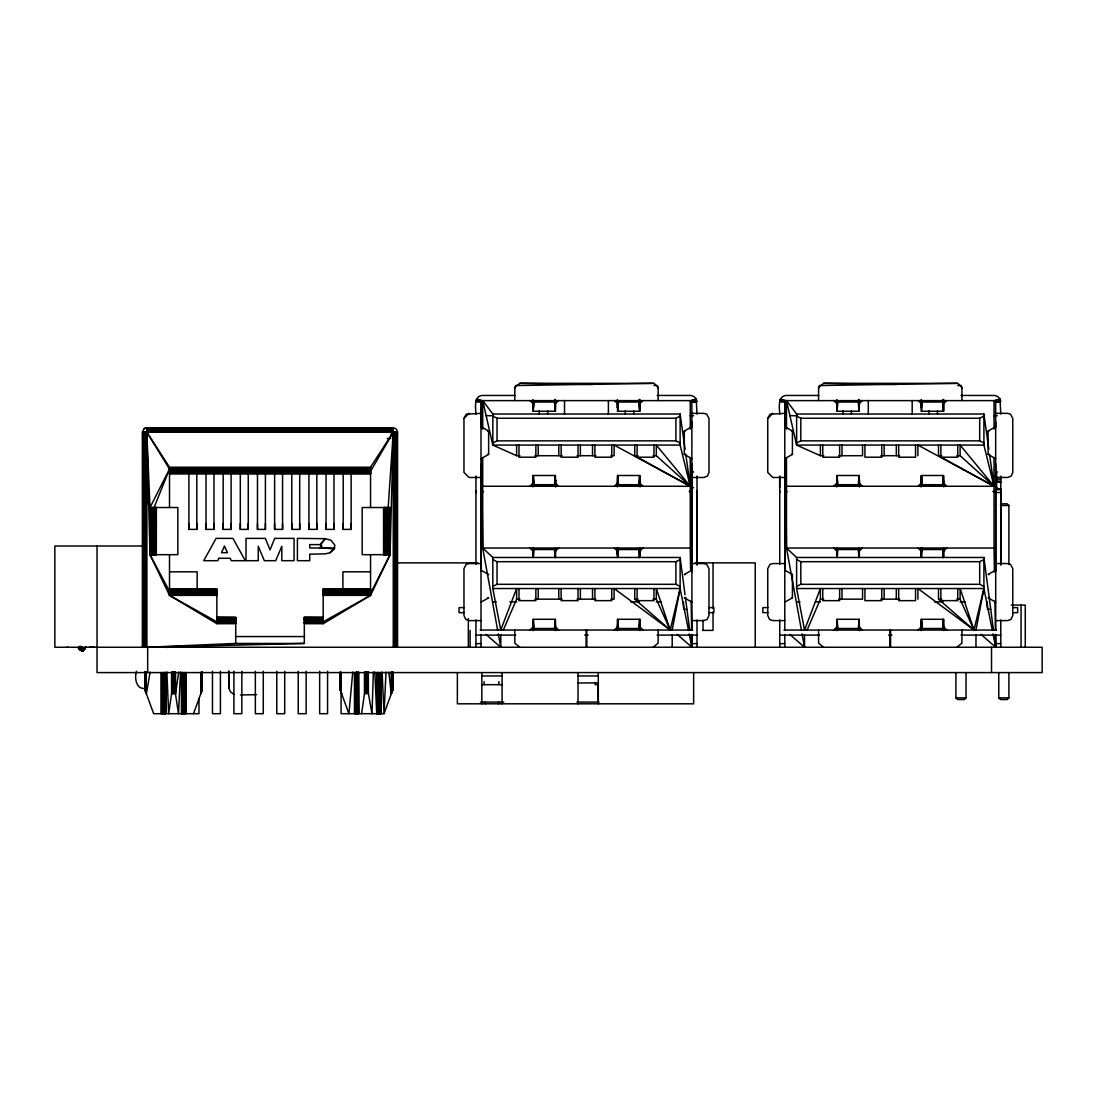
<?xml version="1.0" encoding="UTF-8"?>
<svg xmlns="http://www.w3.org/2000/svg" width="1097" height="1097" viewBox="0 0 1097 1097"><rect width="100%" height="100%" fill="white"/><g stroke="black" fill="none" stroke-linecap="round" stroke-linejoin="round"><path stroke-width="1.5" d="M142.816 432.081L142.679 647.257L142.583 432.081M145.119 671.734L145.106 690.26L153.649 713.694L198.982 713.694L198.982 698.432M196.816 473.671L196.816 529.398L188.89 529.398L188.89 473.671M213.97 473.671L213.97 529.398L206.03 529.398L206.03 473.671M231.11 473.671L231.11 529.398L223.185 529.398L223.185 473.671M248.265 473.671L248.265 529.398L240.325 529.398L240.325 473.671M265.405 473.671L265.405 529.398L257.48 529.398L257.48 473.671M282.56 473.671L282.56 529.398L274.62 529.398L274.62 473.671M299.7 473.671L299.7 529.398L291.775 529.398L291.775 473.671M316.841 473.671L316.841 529.398L308.915 529.398L308.915 473.671M333.995 473.671L333.995 529.398L326.056 529.398L326.056 473.671M340.975 691.892L340.358 671.967L340.372 690.26L341.661 693.811M351.136 473.671L351.136 529.398L343.21 529.398L343.21 473.671M392.63 690.136L392.603 671.94L392.63 690.136L391.272 693.811L388.873 672.091M475.947 492.608L475.947 490.743M481.007 570.865L481.007 463.812M481.007 427.09L481.007 413.35L466.198 414.2L463.962 418.41L463.962 472.423L469.022 477.483L481.007 477.483M691.933 571.619L691.933 463.812M691.933 427.09L691.933 421.618M697.006 565.174L697.006 490.743M779.734 492.608L779.734 490.743M784.794 570.865L784.794 463.812M784.794 427.09L784.794 413.35L769.971 414.2L767.749 418.41L767.749 472.423L772.809 477.483L784.794 477.483M995.719 571.619L995.719 463.812M995.719 427.09L995.719 421.618M1000.779 565.174L1000.779 490.743M145.161 671.611L145.106 690.301L145.078 671.666M201.999 671.995L202.054 690.232L202.054 671.995L202.054 690.232L193.511 713.694M340.413 671.995L340.509 690.603L341.002 672.146M392.013 671.926L391.986 691.85L391.629 671.926M145.353 680.894L145.311 690.808L145.202 671.913M175.342 672.173L175.246 692.33L178.496 713.694L180.525 672.036M366.933 671.967L366.864 690.232L368.386 693.441L372.006 713.694L373.378 672.036M392.548 672.104L392.493 690.534L384.046 713.694L341.085 713.694L341.085 689.944M165.949 672.557L165.702 713.694L165.702 672.557M166.867 672.036L168.664 713.694L171.571 693.811L173.326 690.164L173.449 671.94M174.642 672.214L174.505 690.699L175.246 692.33L171.914 692.33M361.571 713.694L364.478 693.811L366.165 690.205L366.275 671.954M145.407 671.913L145.243 690.603L146.395 693.811L150.083 672.091M146.024 692.797L145.915 671.693M172.284 672.214L172.654 690.699L172.805 672.214M174.354 672.214L174.505 690.699L173.792 690.164L173.998 671.94M340.646 691.041L340.824 672.379M367.81 691.453L368.043 671.762M173.257 672.05L172.956 690.397L172.956 672.05M366.096 672.077L365.795 690.438L365.795 672.077M174.78 691.137L173.326 690.164L173.765 671.94M304.322 623.699L323.19 623.699L370.553 595.383L390.066 554.671L393.261 432.081L370.553 467.226L370.553 507.527M533.677 629.513L533.197 619.284L532.854 630.46M618.05 629.513L617.584 619.284L639.757 619.284L640.086 630.46M639.126 399.335L639.757 411.252L640.086 400.076M837.45 629.513L836.984 619.284L859.157 619.284L859.486 630.46M858.526 399.335L859.157 411.252L859.486 400.076M921.837 485.724L921.357 475.495L943.543 475.495L943.873 486.67M921.837 629.513L921.357 619.284L943.543 619.284L943.873 630.46M942.913 399.335L943.543 411.252L943.873 400.076M533.06 630.117L533.361 620.052L534.102 628.499L554.451 628.499L555.37 619.284L555.713 630.46M555.507 400.419L555.37 411.252L555.507 400.021L555.713 403.422L558.579 400.528M617.446 630.117L617.748 620.052L618.489 628.499L638.838 628.499L639.757 619.284M642.965 400.528L640.086 403.422L639.894 400.021L639.578 410.484L638.838 402.037L618.489 402.037L617.584 411.252L639.757 411.252M836.846 630.117L837.148 620.052L837.889 628.499L858.238 628.499L859.157 619.284M862.365 400.528L859.486 403.422L859.294 400.021L858.978 410.484L858.238 402.037L837.889 402.037L836.984 411.252L859.157 411.252M921.233 486.328L921.535 476.263L922.275 484.709L942.625 484.709L943.434 475.687M921.233 630.117L921.535 620.052L922.275 628.499L942.625 628.499L943.543 619.284M946.738 400.528L943.873 403.422L943.667 400.021L943.365 410.484L942.625 402.037L922.275 402.037L921.398 411.183M533.389 557.482L534.102 549.542L554.451 549.542L555.164 557.482L554.89 548.527M617.776 557.482L618.489 549.542L638.838 549.542L639.551 557.482L639.277 548.527M837.176 557.482L837.889 549.542L858.238 549.542L858.951 557.482L858.677 548.527M921.562 557.482L922.275 549.542L942.625 549.542L943.338 557.482L943.063 548.527M385.993 672.036L384.046 713.694L382.085 672.036M532.854 486.67L533.197 475.495L555.37 475.495L555.713 486.67M617.241 486.67L617.584 475.495L639.757 475.495L640.086 486.67M617.241 630.46L617.542 619.311M836.641 486.67L836.984 475.495L859.157 475.495L859.486 486.67M836.641 630.46L836.942 619.311M921.027 486.67L921.329 475.522M921.027 630.46L921.329 619.311M555.164 557.482L555.507 547.924L555.576 557.482M639.551 557.482L639.894 547.924L639.962 557.482M858.951 557.482L859.294 547.924L859.362 557.482M943.338 557.482L943.667 547.924L943.735 557.482M555.507 486.725L555.713 483.324L558.579 486.259M555.507 630.528L555.713 627.114L558.579 630.048M639.894 486.725L640.086 483.324L642.965 486.259M639.894 630.528L640.086 627.114L642.965 630.048M859.294 486.725L859.486 483.324L862.365 486.259M859.294 630.528L859.486 627.114L862.365 630.048M943.667 486.725L943.873 483.324L946.738 486.259M943.667 630.528L943.873 627.114L946.738 630.048M514.767 400.528L514.836 387.364L519.827 383.306L654.127 383.374L658.118 387.364L658.186 400.528M532.923 555.109L533.06 547.924L532.991 557.482M617.309 555.109L617.446 547.924L617.378 557.482M818.554 400.528L818.609 387.364L823.614 383.306L957.914 383.374L961.904 387.364L961.973 400.528M836.709 555.109L836.846 547.924L836.778 557.482M921.096 555.109L921.233 547.924L921.165 557.482M533.06 486.328L533.197 475.495M617.446 486.328L617.584 475.495M836.846 486.328L836.984 475.495M554.89 485.724L555.37 475.495M554.89 629.513L555.205 620.052L555.507 630.117M639.277 485.724L639.716 475.563M639.277 629.513L639.578 620.052L639.894 630.117M858.677 485.724L859.116 475.563M858.677 629.513L858.978 620.052L859.294 630.117M943.063 485.724L943.365 476.263L943.667 486.328M943.063 629.513L943.365 620.052L943.667 630.117M533.704 400.501L533.197 411.252L555.37 411.252M533.704 548.006L532.895 553.395M618.091 400.501L617.542 411.224M618.091 548.006L617.268 553.395M837.491 400.501L836.942 411.224M837.491 548.006L836.668 553.395M921.878 400.501L921.357 411.252L943.543 411.252M921.878 548.006L921.055 553.395M352.754 672.036L348.915 713.694L341.181 692.522L341.524 693.441M171.571 672.091L171.571 693.811L175.547 693.811L178.729 672.091M320.831 547.76L321.572 545.662L320.53 544.688L325.315 538.682L330.992 540.259L334.804 545.086L334.297 549.103L329.978 552.751L325.315 553.862L309.724 554.177L309.724 560.69L297.41 560.69L297.41 538.38L325.315 538.682L320.05 544.619L309.724 544.619L309.724 547.965L334.667 548.061M672.187 630.048L680.126 588.527L680.126 557.482L492.827 557.482L482.694 548.034L481.652 458.148M975.973 630.048L983.913 588.527L983.913 557.482L796.614 557.482L786.48 548.034L785.438 458.148M610.81 599.168L614.128 599.168L614.128 588.527L670.198 630.048L680.126 588.527L492.827 588.527L492.827 557.482M917.915 599.168L917.915 588.527L973.985 630.048L983.913 588.527L796.614 588.527L796.614 557.482M391.752 692.495L391.41 693.441L391.026 690.123M514.767 388.365L515.604 385.541L653.126 383.306M818.554 388.365L819.39 385.541L956.899 383.306M555.397 481.295L555.672 480.143L555.507 486.328M639.784 481.295L640.058 480.143L639.894 486.328M859.184 481.295L859.458 480.143L859.294 486.328M943.502 480.651L943.571 481.295M200.737 693.811L201.437 691.85M503.317 630.048L516.618 599.168L516.618 588.527L500.753 630.048L492.827 588.527M807.104 630.048L820.405 599.168L820.405 588.527L804.54 630.048L796.614 588.527M515.014 395.455L482.022 395.455C473.397 396.565 475.728 408.564 475.947 414.131M818.801 395.455L785.809 395.455C777.183 396.565 779.514 408.564 779.734 414.131M533.197 411.252L534.102 402.037L554.451 402.037L555.205 410.484L554.739 399.335M390.066 554.671L362.175 554.671L362.175 507.527L390.066 507.527L390.066 554.671L370.553 593.532L323.19 593.532M81.48 647.161L84.112 649.259L79.766 646.586C76.296 650.644 85.072 652.825 85.731 647.257L85.731 646.558M481.007 426.719L488.631 430.998L488.631 454.391L481.007 458.683M784.794 426.719L792.418 430.998L792.418 454.391L784.794 458.683M784.794 602.13L792.418 597.851L792.418 574.458L784.794 570.166M691.933 458.683L684.309 454.391L684.309 430.998L691.933 426.719M995.719 458.683L988.095 454.391L988.095 430.998L995.719 426.719M320.05 547.965L321.668 545.963L320.05 544.619M329.978 552.751L331.911 550.639M529.988 486.259L532.854 483.324L533.06 486.725M614.375 486.259L617.241 483.324L617.446 486.725M529.988 630.048L532.854 627.114L533.06 630.528M614.375 630.048L617.241 627.114L617.446 630.528M833.775 486.259L836.641 483.324L836.846 486.725M918.162 486.259L921.027 483.324L921.233 486.725M833.775 630.048L836.641 627.114L836.846 630.528M918.162 630.048L921.027 627.114L921.233 630.528M555.713 550.927L558.579 548.034M640.086 550.927L642.965 548.034M859.486 550.927L862.365 548.034M943.873 550.927L946.738 548.034M397.553 647.257L397.553 432.081L396.579 429.352L393.672 427.803L146.354 427.803L144.064 428.735L142.514 431.642L142.514 647.257M463.962 418.41L469.022 413.35M767.749 418.41L772.809 413.35M966.032 672.557L966.032 697.857L964.345 699.543L957.599 699.543L955.912 697.857L955.912 672.557M1008.897 672.557L1008.897 697.857L1007.211 699.543L1000.464 699.543L998.777 697.857L998.777 672.557M653.126 647.257L658.118 643.185L658.186 630.048M956.899 647.257L961.904 643.185L961.973 630.048M144.064 428.735L146.354 427.803M488.631 430.998L487.891 431.272M684.309 454.391L685.049 454.131M792.418 430.998L791.677 431.272M988.095 454.391L988.836 454.131M792.418 574.458L791.677 574.732M370.553 554.671L370.553 595.383L323.19 621.807L304.322 621.807M481.007 602.13L488.631 597.851L487.891 597.577M691.933 570.166L684.309 574.458L685.049 574.732M995.719 570.166L988.164 574.362L988.836 574.732M492.827 416.12L497.037 418.245L675.903 418.245L680.126 416.12M492.827 559.566L497.037 561.691L675.903 561.691L680.126 559.566M796.614 416.12L800.824 418.245L979.69 418.245L983.913 416.12M796.614 559.566L800.824 561.691L979.69 561.691L983.913 559.566M532.895 403.902L533.06 400.021L532.923 408.015L533.156 403.765M617.268 403.902L617.446 400.021L617.309 408.015L617.542 403.765M836.668 403.902L836.846 400.021L836.709 408.015L836.942 403.765M921.055 403.902L921.233 400.021L921.096 408.015L921.329 403.765M492.827 442.955L497.037 440.857L675.903 440.857L680.126 442.955M492.827 586.401L497.037 584.317L675.903 584.317L680.126 586.401M796.614 442.955L800.824 440.857L979.69 440.857L983.913 442.955M796.614 586.401L800.824 584.317L979.69 584.317L983.913 586.401M689.41 491.662L690.246 491.319L689.41 491.483M993.196 491.662L994.033 491.319L993.196 491.483M167.183 647.504L166.072 647.257M697.006 414.131L696.225 399.006L690.918 400.624L482.022 400.624L476.455 399.61L481.61 400.899L476.729 399.006M1000.779 414.131L1000.011 399.006L994.705 400.624L785.809 400.624L780.241 399.61L785.397 400.899L780.502 399.006M145.147 428.104L146.792 427.803L146.792 647.257L304.322 643.445L304.322 617.254L323.19 617.296M487.891 574.732L488.631 574.458L481.007 570.166M256.424 694.648L240.49 694.991M693.523 471.847L691.933 472.121L692.81 472.176M997.31 471.847L995.719 472.121L996.597 472.176L996.597 487.479L995.719 487.534L997.31 487.808M691.933 402.174L697.006 401.529C690.575 402.818 689.067 399.555 696.499 399.61L691.329 400.899L696.897 400.858L691.864 401.708L691.933 630.048M995.719 402.174L1000.779 401.529C994.362 402.818 992.854 399.555 1000.272 399.61L995.116 400.899L1000.683 400.858L995.651 401.708L995.719 630.048M685.858 597.481L684.309 597.851L691.933 602.13M989.645 597.481L988.095 597.851L995.719 602.13M89.447 647.257L94.452 646.682M368.318 671.913L368.386 693.441L364.478 693.811L364.478 672.091M368.057 692.056L364.807 692.358L368.386 693.441M692.81 487.479L691.933 487.534L693.523 487.808M146.792 647.257L235.732 643.445L304.322 643.445M578.037 682.992L598.29 682.855M995.719 489.358L1000.779 489.235M995.719 492.539L1000.779 492.498M657.172 395.455L690.918 395.455L694.031 396.579L696.225 399.006M960.958 395.455L994.705 395.455L997.817 396.579L1000.011 399.006M691.933 413.35L703.917 413.35L706.756 414.2L708.977 418.41L708.977 472.423L707.538 476.002L703.917 477.483L691.933 477.483M995.719 413.35L1007.704 413.35L1010.543 414.2L1012.764 418.41L1012.764 472.423L1011.311 476.002L1007.704 477.483L995.719 477.346M482.694 429.105L482.694 400.528L492.827 414.022L680.126 414.022L685.063 449.304M786.48 429.105L786.48 400.528L796.614 414.022L983.913 414.022L988.85 449.304M486.108 415.708L493.088 415.708M690.15 415.708L693.578 415.708M789.895 415.708L796.861 415.708M993.937 415.708L997.351 415.708M146.792 427.967L393.261 427.967M146.792 428.296L393.261 428.296M146.792 428.735L393.261 428.735M146.792 429.352L393.261 429.352M146.792 429.681L393.261 429.681M146.792 430.435L393.261 430.435M146.792 430.833L393.261 430.833M146.792 431.642L393.261 431.642M142.514 432.081L397.553 432.081M390.71 434.206L397.553 434.206M387.282 438.498L390.71 438.498M482.694 486.259L690.246 486.259L680.126 445.08L492.827 445.08L482.694 400.528M786.48 486.259L994.033 486.259L983.913 445.08L796.614 445.08L786.48 400.528M492.827 414.022L492.827 445.08L516.618 455.708L519.937 455.708M534.897 455.708L562.103 455.708M577.063 455.708L595.849 455.708M610.81 455.708L614.128 455.708L614.128 445.08L690.246 486.259L685.776 454.336M634.724 445.08L634.724 455.708L638.043 455.708M653.003 455.708L656.321 455.708L690.246 486.259L634.724 455.708M796.614 414.022L796.614 445.08L820.405 455.708L823.724 455.708M838.684 455.708L862.557 455.708L862.557 445.08M880.836 455.708L899.636 455.708M938.511 445.08L938.511 455.708L941.829 455.708M956.79 455.708L960.108 455.708L994.033 486.259L989.563 454.336M235.732 623.699L216.863 623.699L169.514 595.383L150.001 554.671L146.792 432.081L169.514 467.226L370.553 467.226M169.514 467.857L370.553 467.857M169.514 468.474L370.553 468.474M370.553 469.077L169.514 469.077L146.792 432.081L150.001 507.527L150.001 554.671L169.514 591.297L216.863 591.297M169.514 469.681L370.553 469.681M169.514 470.256L370.553 470.256M169.514 470.805L370.553 470.805M169.514 471.299L370.553 471.299L393.261 432.081L388.173 507.527L388.173 554.671M169.514 471.779L370.553 471.779M169.514 472.176L370.553 472.176M169.514 472.56L370.553 472.56M169.514 472.889L370.553 472.889M169.514 473.164L370.553 473.164M169.514 473.369L370.553 473.369M995.719 477.881L1000.779 477.881M995.719 479.842L1000.779 479.842M995.719 481.775L1000.779 481.775M995.719 482.31L1000.779 482.31M995.719 489.029L1000.779 489.029M995.719 489.605L1000.779 489.605M1000.464 503.811L1007.211 503.811L1008.897 505.498L1008.897 564.571M1000.464 505.498L1008.897 505.498M142.994 546.004L54.85 546.004L54.85 647.257L1042.15 647.257L1042.15 672.584L97.043 672.584L97.043 546.004M482.694 457.682L482.694 548.034L690.246 548.034L690.63 570.275M786.48 457.682L786.48 548.034L994.033 548.034L994.444 571.976M150.001 554.671L177.851 554.671L177.851 507.527L150.001 507.527L169.514 469.077L154.087 507.527L154.087 554.671M395.77 562.884L477.428 562.884M695.306 562.884L755.243 562.884L755.243 647.257M481.007 563.556L469.022 563.556L466.198 564.393L463.962 568.616L463.962 615.54L465.786 619.421L469.022 620.6L481.007 620.6M691.933 563.556L703.917 563.556L706.756 564.393L708.977 568.616L708.977 615.54L707.154 619.421L703.917 620.6L691.933 620.6M784.794 563.556L772.809 563.556L769.971 564.393L767.749 568.616L767.749 615.54L769.573 619.421L772.809 620.6L784.794 620.6M995.719 563.556L1007.704 563.556L1010.543 564.393L1012.764 568.616L1012.764 615.54L1010.94 619.421L1007.704 620.6L995.719 620.6M169.514 571.825L197.158 571.825L197.158 588.966M370.553 571.825L342.908 571.825L342.908 588.966M169.514 588.966L216.863 589.007L216.863 623.699M370.553 589.007L323.19 588.966L323.19 623.699M169.514 589.075L216.863 589.24M323.19 589.075L370.553 589.24M169.514 589.446L216.863 589.446M323.19 589.446L370.553 589.446M169.514 589.72L216.863 589.72M323.19 589.72L370.553 589.72M169.514 590.049L216.863 590.049M323.19 590.049L370.553 590.049M169.514 590.419L216.863 590.419M323.19 590.419L370.553 590.419M169.514 590.858L216.863 590.858M323.19 590.858L370.553 590.858M323.19 591.297L370.553 591.297M169.514 591.804L216.863 591.804M323.19 591.804L370.553 591.804M169.514 592.353L216.863 592.353M323.19 592.353L370.553 592.353M169.514 592.915L216.863 592.915M323.19 592.915L370.553 592.915M169.514 593.532L216.863 593.532M169.514 594.135L216.863 594.135M323.19 594.135L370.553 594.135M169.514 594.78L216.863 594.78M323.19 594.78L370.553 594.78M169.514 554.671L169.514 595.383L216.863 595.383M323.19 595.383L370.553 595.383M516.618 599.168L519.937 599.168M534.897 599.168L562.103 599.168M577.063 599.168L595.849 599.168M634.724 588.527L634.724 599.168L638.043 599.168M653.003 599.168L656.321 599.168L670.198 630.048L634.724 599.168M820.405 599.168L823.724 599.168M838.684 599.168L862.557 599.168L862.557 588.527M880.836 599.168L899.636 599.168M938.511 588.527L938.511 599.168L941.829 599.168M956.79 599.168L960.108 599.168L973.985 630.048L938.511 599.168M492.855 601.869L496.255 601.869M509.872 601.869L516.687 601.869M630.734 601.869L639.236 601.869M656.267 601.869L661.368 601.869M796.641 601.869L800.042 601.869M815.359 601.869L820.474 601.869M934.521 601.869L943.022 601.869M960.053 601.869L965.154 601.869M1011.215 605.078L1025.27 605.078L1025.27 647.257M464.127 607.601L459.067 607.601L459.067 612.661L464.127 612.661M708.813 607.601L713.873 607.601L713.873 612.661L708.813 612.661M767.914 607.601L762.854 607.601L762.854 612.661L767.914 612.661M1012.6 607.601L1017.659 607.601L1017.659 612.661L1012.6 612.661M683.5 609.288L686.873 609.288M987.286 609.288L990.66 609.288M216.863 617.254L235.732 617.296L235.732 643.445M216.863 617.392L235.732 617.529M304.322 617.392L323.19 617.529M216.863 617.995L235.732 617.995M304.322 617.995L323.19 617.995M216.863 618.338L235.732 618.338M304.322 618.338L323.19 618.338M216.863 618.708L235.732 618.708M304.322 618.708L323.19 618.708M216.863 619.147L235.732 619.147M304.322 619.147L323.19 619.147M533.197 619.284L555.37 619.284M216.863 619.613L235.732 619.613M304.322 619.613L323.19 619.613M216.863 620.12L235.732 620.12M304.322 620.12L323.19 620.12M216.863 620.669L235.732 620.669M304.322 620.669L323.19 620.669M235.732 621.807L216.863 621.807L169.514 595.383M216.863 622.424L235.732 622.424M304.322 622.424L323.19 622.424M216.863 623.069L235.732 623.069M304.322 623.069L323.19 623.069M480.171 630.048L692.783 630.048M783.944 630.048L996.57 630.048M702.807 630.391L713.05 630.391L713.05 611.824M475.947 635.108L515.782 635.108M584.77 635.108L588.143 635.108M657.158 635.108L697.006 635.108M779.734 635.108L819.569 635.108M888.556 635.108L891.93 635.108M960.945 635.108L1000.779 635.108M235.43 636.562L304.623 636.562M475.947 643.624L481.007 643.624M691.933 643.624L697.006 643.624M779.734 643.624L784.794 643.624M995.719 643.624L1000.779 643.624M481.83 675.958L502.083 675.958M578.037 675.958L598.29 675.958M481.83 684.679L502.083 684.679M145.736 688.244C136.316 690.328 134.136 677.864 136.535 671.323M955.912 697.857L966.032 697.857M998.777 697.857L1008.897 697.857M480.431 702.066L503.784 702.066M576.953 702.066L599.058 702.066M823.614 383.306L896.606 384.485M957.722 385.486L961.123 385.541L961.973 388.365M519.827 383.306L592.833 384.485M653.949 385.486L657.336 385.541L658.186 388.365M366.165 690.205L366.864 690.232L366.631 671.967M321.229 547.458L334.297 549.103M988.836 431.272L988.095 430.998M685.049 431.272L684.309 430.998M791.677 597.577L792.418 597.851M791.677 454.131L792.418 454.391M487.891 454.131L488.631 454.391M84.524 648.752L82.206 647.312M786.48 491.319L787.331 491.662M482.694 491.319L483.544 491.662M233.88 694.346L230.576 691.919L228.82 688.203L228.683 671.158M960.108 455.708L960.108 445.08L994.033 486.259L917.915 445.08L917.915 455.708M938.511 455.708L994.033 486.259M83.715 649.767L79.766 646.586L83.345 650.206L79.08 647.463L82.769 650.946L78.614 648.012L82.426 651.385L78.477 648.204L82.563 651.179L78.819 647.765L83.029 650.603L79.395 647.065L83.715 649.767L80.163 646.119M79.395 647.065L83.345 650.206M79.08 647.463L83.029 650.603M78.819 647.765L82.769 650.946M78.614 648.012L82.563 651.179M823.614 647.257L818.609 643.185L818.554 630.048M519.827 647.257L514.836 643.185L514.767 630.048M980.91 634.354L995.719 647.257L995.719 634.45M789.73 634.354L804.54 647.257L804.54 634.738M677.123 634.354L691.933 647.257L691.933 634.45M485.944 634.354L500.753 647.257L500.753 634.738M918.162 400.528L921.027 403.422L921.027 400.076M833.775 400.528L836.641 403.422L836.641 400.076M918.162 548.034L921.027 550.927M833.775 548.034L836.641 550.927M614.375 400.528L617.241 403.422L617.241 400.076M529.988 400.528L532.854 403.422L532.854 400.076M614.375 548.034L617.241 550.927M529.988 548.034L532.854 550.927M690.246 486.259L656.321 445.08L656.321 455.708M973.985 630.048L960.108 588.527L960.108 599.168M670.198 630.048L656.321 588.527L656.321 599.168M983.913 588.527L992.346 630.487M993.018 633.833L995.719 647.257L995.514 635.286M680.126 588.527L688.559 630.487M689.231 633.833L691.933 647.257L691.727 635.286M145.078 690.136L145.065 671.515M786.48 548.034L801.482 630.446M802.085 633.805L804.54 647.257M482.694 548.034L497.695 630.446M498.312 633.805L500.753 647.257M983.913 557.482L993.498 630.322M994.156 635.41L995.719 647.257M680.126 557.482L685.022 594.752M685.474 598.139L689.711 630.322M690.383 635.41L691.933 647.257M837.45 485.724L837.148 476.263L837.889 484.709L858.238 484.709L858.978 476.263L859.116 480.651M618.05 485.724L617.748 476.263L618.489 484.709L638.838 484.709L639.578 476.263L639.716 480.651M533.677 485.724L533.361 476.263L534.102 484.709L554.451 484.709L555.205 476.263L555.329 480.651M374.831 672.036L376.724 713.694L376.724 672.557M994.938 601.074L995.432 630.158M691.151 601.074L691.645 630.158M367.289 672.338L367.577 690.973L367.577 672.338M785.082 427.611L785.397 400.899L779.994 400.213L785.068 401.269L779.734 401.529L784.794 402.174L784.794 630.048M481.309 427.611L481.61 400.899L476.221 400.213L481.281 401.269L475.947 401.529L481.007 402.174L481.007 630.048M365.027 672.461L365.246 691.206L365.246 672.461M201.491 672.406L201.711 691.11L201.711 672.406M392.328 672.104L392.493 690.534L392.603 671.885M392.232 672.242L392.383 690.808L392.383 672.242M200.916 672.406L201.108 692.797M367.152 672.159L367.303 690.603M172.517 672.214L172.654 690.699M598.29 702.066L598.18 684.679L595.218 684.679L595.205 682.992M358.047 672.557L358.335 713.694L358.335 671.762L358.664 713.694L358.664 672.557M201.821 672.146L201.917 690.603M392.479 671.981L392.561 690.301M228.752 671.268L228.82 688.203M201.354 671.954L201.437 691.892M175.479 672.091L175.547 693.811M145.668 671.693L145.709 691.892M340.44 672.146L340.481 690.575M1021.06 605.078L1021.06 647.257M1000.779 476.043L1000.779 564.228M1000.779 619.928L1000.779 647.257M994.033 400.528L994.033 429.105M994.033 457.682L994.033 548.034M991.523 647.257L991.523 672.584M987.286 601.869L987.286 607.807M983.913 414.022L983.913 445.08M979.69 418.245L979.69 440.857M979.69 561.691L979.69 584.317M975.973 634.738L975.973 647.257M957.75 445.08L957.75 457.202L940.869 457.202L940.869 445.08M957.75 588.527L957.75 600.649L940.869 600.649L940.869 588.527M937.496 410.648L937.496 414.022M929.063 410.648L929.063 414.022M915.556 445.08L915.556 457.202L898.676 457.202L898.676 445.08M915.556 588.527L915.556 600.649L898.676 600.649L898.676 588.527M912.183 400.528L912.183 414.022M896.318 445.08L896.318 455.708M896.318 588.527L896.318 599.168M890.572 630.048L890.572 647.257M889.9 630.048L889.9 647.257M884.168 445.08L884.168 455.708M884.168 588.527L884.168 599.168M881.796 445.08L881.796 457.202L864.93 457.202L864.93 445.08M881.796 588.527L881.796 600.649L864.93 600.649L864.93 588.527M868.303 400.528L868.303 414.022M851.423 410.648L851.423 414.022M843.017 410.648L843.017 414.022M842.002 445.08L842.002 455.708M842.002 588.527L842.002 599.168M839.644 445.08L839.644 457.202L822.764 457.202L822.764 445.08M839.644 588.527L839.644 600.649L822.764 600.649L822.764 588.527M820.405 445.08L820.405 455.708M800.824 418.245L800.824 440.857M800.824 561.691L800.824 584.317M784.794 634.45L784.794 647.257M779.734 476.043L779.734 564.215M779.734 619.928L779.734 647.257M779.665 476.729L779.665 487.575M713.05 562.884L713.05 608.451M703.026 620.258L703.026 630.391M697.006 476.043L697.006 564.228M697.006 619.928L697.006 647.257M693.647 672.584L693.647 703.808L457.367 703.808L457.367 672.584M690.246 400.528L690.246 429.105M690.246 457.682L690.246 548.034M683.5 601.869L683.5 607.807M680.126 414.022L680.126 445.08M675.903 418.245L675.903 440.857M675.903 561.691L675.903 584.317M672.187 634.738L672.187 647.257M653.963 445.08L653.963 457.202L637.083 457.202L637.083 445.08M653.963 588.527L653.963 600.649L637.083 600.649L637.083 588.527M633.709 410.648L633.709 414.022M625.276 410.648L625.276 414.022M611.769 445.08L611.769 457.202L594.889 457.202L594.889 445.08M611.769 588.527L611.769 600.649L594.889 600.649L594.889 588.527M608.396 400.528L608.396 414.022M598.29 672.584L598.29 703.808M592.531 445.08L592.531 455.708M592.531 588.527L592.531 599.168M586.799 630.048L586.799 647.257M586.113 630.048L586.113 647.257M580.382 445.08L580.382 455.708M580.382 588.527L580.382 599.168M578.023 445.08L578.023 457.202L561.143 457.202L561.143 445.08M578.023 588.527L578.023 600.649L561.143 600.649L561.143 588.527M578.037 672.584L578.037 703.808M564.516 400.528L564.516 414.022M558.784 445.08L558.784 455.708M558.784 588.527L558.784 599.168M547.636 410.648L547.636 414.022M539.23 410.648L539.23 414.022M538.216 445.08L538.216 455.708M538.216 588.527L538.216 599.168M535.857 445.08L535.857 457.202L518.977 457.202L518.977 445.08M535.857 588.527L535.857 600.649L518.977 600.649L518.977 588.527M516.618 445.08L516.618 455.708M502.083 672.584L502.083 703.808M498.888 681.58L498.888 684.679M498.724 702.066L498.724 703.808M497.037 418.245L497.037 440.857M497.037 561.691L497.037 584.317M485.231 702.066L485.231 703.808M484.147 681.58L484.147 684.679M481.83 672.584L481.83 703.808M481.007 634.45L481.007 647.257M475.947 476.043L475.947 564.215M475.947 619.928L475.947 647.257M470.119 630.391L470.119 647.257M468.337 618.571L468.337 647.257M397.21 432.081L397.21 647.257M396.84 432.081L396.84 647.257M396.579 432.081L396.579 647.257M396.003 432.081L396.003 647.257M395.66 432.081L395.66 647.257M394.92 432.081L394.92 647.257M394.111 432.081L394.111 647.257M393.261 427.803L393.261 647.257M391.272 672.063L391.272 693.811M389.421 507.527L389.421 554.671M388.804 507.527L388.804 554.671M387.022 507.527L387.022 554.671M386.487 507.527L386.487 554.671M385.979 507.527L385.979 554.671M385.5 507.527L385.5 554.671M385.061 507.527L385.061 554.671M384.69 507.527L384.69 554.671M384.389 507.527L384.389 554.671M384.115 507.527L384.115 554.671M383.881 507.527L383.881 554.671M383.744 554.671L383.648 507.527L383.607 554.671M381.221 672.557L381.221 713.694M380.508 672.557L380.508 713.694M379.836 672.557L379.836 713.694M379.192 672.557L379.192 713.694M378.588 672.557L378.588 713.694M378.04 672.557L378.04 713.694M377.533 672.557L377.533 713.694M377.094 672.557L377.094 713.694M357.924 672.557L357.924 713.694M357.485 672.557L357.485 713.694M356.978 672.557L356.978 713.694M356.402 671.762L356.402 713.694M355.798 672.557L355.798 713.694M355.154 672.557L355.154 713.694M354.454 672.557L354.454 713.694M351.136 523.557L351.136 529.398M343.21 523.557L343.21 529.398M333.995 523.557L333.995 529.398M327.578 671.295L327.578 713.694L319.652 713.694L319.652 671.295M326.056 523.557L326.056 529.398M316.841 523.557L316.841 529.398M308.915 523.557L308.915 529.398M306.145 671.295L306.145 713.694L298.219 713.694L298.219 671.295M299.7 523.557L299.7 529.398M291.775 523.557L291.775 529.398M284.713 671.295L284.713 713.694L276.787 713.694L276.787 671.295M282.56 523.557L282.56 529.398M274.62 523.557L274.62 529.398M265.405 523.557L265.405 529.398M263.28 671.295L263.28 713.694L255.354 713.694L255.354 671.295M257.48 523.557L257.48 529.398M248.265 523.557L248.265 529.398M241.847 671.295L241.847 713.694L233.908 713.694L233.908 671.295M240.325 523.557L240.325 529.398M231.11 523.557L231.11 529.398M223.185 523.557L223.185 529.398M220.415 671.295L220.415 713.694L212.475 713.694L212.475 671.295M213.97 523.557L213.97 529.398M206.03 523.557L206.03 529.398M196.816 523.557L196.816 529.398M188.89 523.557L188.89 529.398M186.188 672.557L186.188 713.694M185.407 672.557L185.407 713.694M184.666 672.557L184.666 713.694M183.953 672.557L183.953 713.694M183.322 672.557L183.322 713.694M182.746 672.557L182.746 713.694M182.239 672.557L182.239 713.694M181.8 672.557L181.8 713.694M181.43 672.557L181.43 713.694M174.204 672.05L174.204 690.397M169.514 467.226L169.514 507.527M165.332 672.557L165.332 713.694M164.893 672.557L164.893 713.694M164.385 672.557L164.385 713.694M163.81 672.557L163.81 713.694M163.165 672.557L163.165 713.694M162.493 672.557L162.493 713.694M161.753 672.557L161.753 713.694M160.971 672.557L160.971 713.694M156.377 507.527L156.309 554.671M156.144 507.527L156.144 554.671M155.939 507.527L155.939 554.671M155.678 507.527L155.678 554.671M155.335 507.527L155.335 554.671M154.965 507.527L154.965 554.671M154.526 507.527L154.526 554.671M153.58 507.527L153.58 554.671M153.045 507.527L153.045 554.671M152.469 507.527L152.469 554.671M151.852 507.527L151.852 554.671M151.249 507.527L151.249 554.671M150.604 507.527L150.604 554.671M147.642 498.504L147.642 503.633M147.67 647.257L147.67 672.584M146.354 432.081L146.354 647.257M145.544 432.081L145.544 647.257M145.147 432.081L145.147 647.257M144.393 432.081L144.393 647.257M143.762 432.081L143.762 647.257M143.213 432.081L143.213 647.257M67.507 646.558L67.507 647.257M365.082 691.521L368.153 692.33L366.7 690.164L365.082 691.521M274.689 538.38L270.027 549.912L265.378 538.38L246.002 538.38L246.002 560.69L258.248 560.69L258.248 546.279L264.322 560.69L275.704 560.69L281.806 546.279L281.806 560.69L294.065 560.69L294.065 538.38L274.689 538.38M218.865 558.291L217.741 560.69L203.74 560.69L216.095 538.38L232.934 538.38L245.289 560.69L231.275 560.69L230.164 558.291L218.865 558.291M224.46 546.279L221.457 552.682L227.504 552.682L224.46 546.279M370.553 473.534L169.514 473.534L370.553 473.63M82.467 651.316L78.518 648.176L82.426 651.385"/></g></svg>
